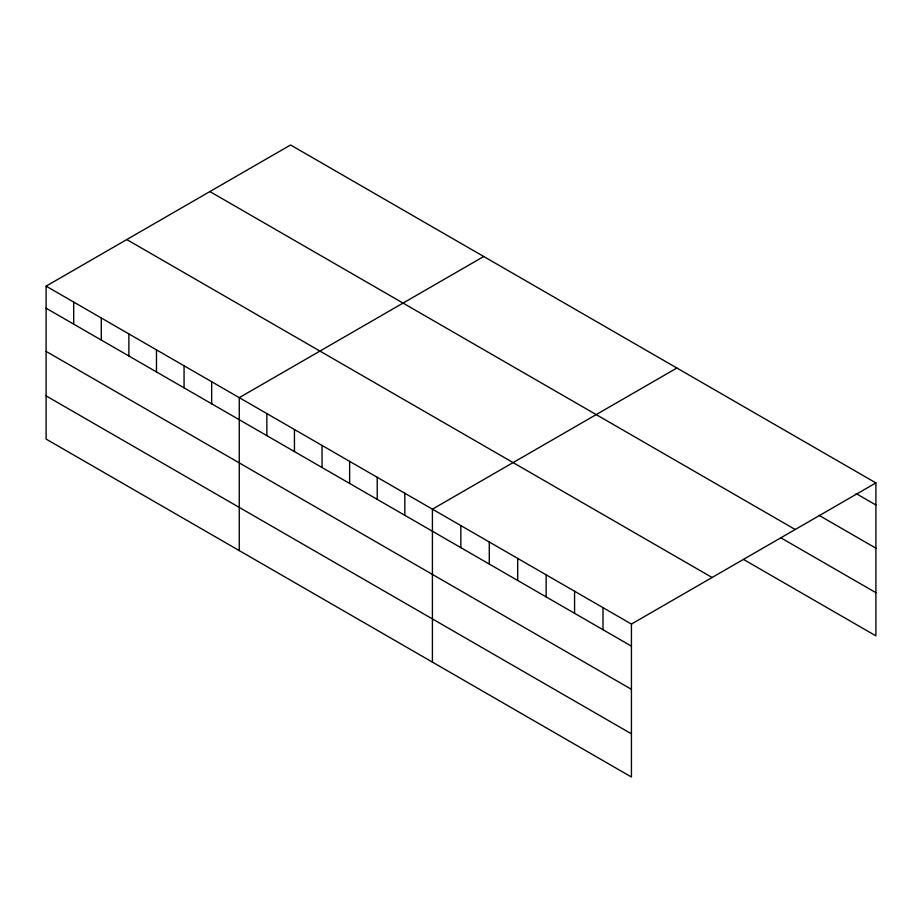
<?xml version="1.0" encoding="UTF-8"?>
<svg xmlns="http://www.w3.org/2000/svg" width="922" height="922" viewBox="0 0 922 922"><rect width="100%" height="100%" fill="white"/><g stroke="black" fill="none" stroke-linecap="round" stroke-linejoin="round"><path stroke-width="1.38" d="M46.1 286.131L631.432 624.067L631.432 777.016L46.1 439.079L46.1 286.131L290.568 144.984L875.9 482.921L875.9 635.869L743.639 559.504M483.727 256.512L239.259 397.659L239.259 550.595M676.886 368.028L432.418 509.175L432.418 662.111M631.432 624.067L875.9 482.921M856.123 493.57L875.9 504.991M819.036 515.352L875.9 548.175M209.893 191.569L795.225 529.505M780.715 537.722L875.9 592.673M126.775 239.559L712.107 577.495M46.1 308.202L631.432 646.138M46.1 351.386L631.432 689.322M46.1 395.884L631.432 733.82M603 607.656L603 629.726M574.567 591.244L574.567 613.303M546.135 574.832L546.135 596.891M517.703 558.409L517.703 580.48M489.271 541.998L489.271 564.068M460.85 525.586L460.85 547.656M404.827 493.235L404.827 515.306M377.225 477.308L377.225 499.378M349.634 461.38L349.634 483.439M322.043 445.441L322.043 467.512M294.441 429.514L294.441 451.584M266.85 413.586L266.85 435.645M211.668 381.72L211.668 403.79M184.066 365.792L184.066 387.851M156.475 349.864L156.475 371.923M128.884 333.925L128.884 355.996M101.293 317.998L101.293 340.068M73.691 302.07L73.691 324.129"/></g></svg>
